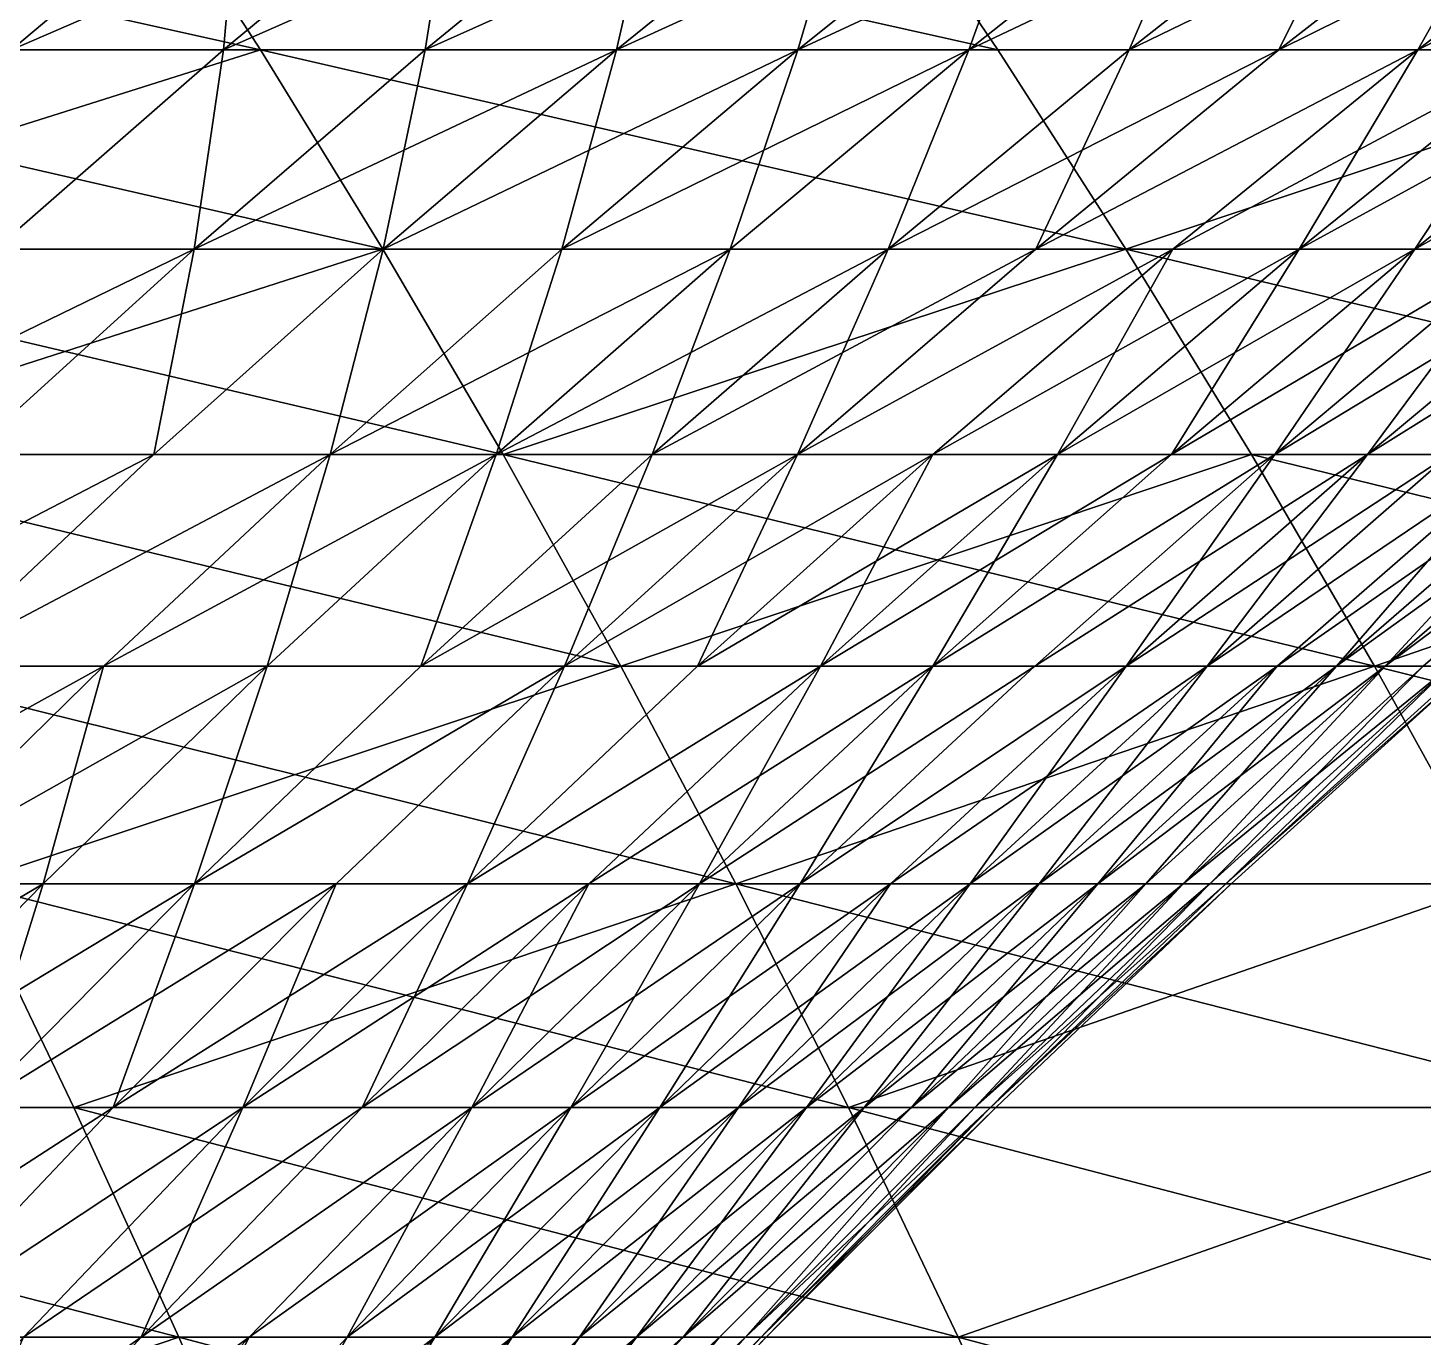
# Model space of a CAD drawing. Header units: millimetres. Extents: x -3250 to 6200, y -3250 to 3250.
# Drawn here: x 4781.9 to 4867.7, y 558.6 to 639.1 of the extents above; entities that cross this region are included whole.
import ezdxf

# ---------------------------------------------------------------- set-up
doc = ezdxf.new("R2010")
doc.units = ezdxf.units.MM
doc.header["$MEASUREMENT"] = 0
doc.layers.add('MESH_3D', color=2, linetype='CONTINUOUS')

msp = doc.modelspace()

# ---------------------------------------------------------------- linework, layer by layer
at = {"layer": 'MESH_3D'}
for points in [[(4742.985, 649.55, 960.639), (4788.549, 649.55, 984.72), (4796.224, 637.706, 970.626)], [(4742.985, 649.55, 960.639), (4796.224, 637.706, 970.626), (4750.307, 637.706, 946.358)], [(4796.224, 637.706, 25729.374), (4742.985, 649.55, 25739.361), (4750.307, 637.706, 25753.642)], [(4788.549, 649.55, 25715.28), (4742.985, 649.55, 25739.361), (4796.224, 637.706, 25729.374)], [(4780.935, 637.706, 2265.811), (4793.948, 637.706, 2290.433), (4808.229, 649.55, 2283.111)], [(4780.935, 637.706, 2265.811), (4808.229, 649.55, 2283.111), (4795.029, 649.55, 2258.136)], [(4781.211, 649.55, 2233.497), (4780.935, 637.706, 2265.811), (4795.029, 649.55, 2258.136)], [(4780.935, 637.706, 24434.189), (4781.211, 649.55, 24466.503), (4795.029, 649.55, 24441.864)], [(4793.948, 637.706, 24409.567), (4780.935, 637.706, 24434.189), (4795.029, 649.55, 24441.864)], [(4788.549, 649.55, 984.72), (4833.497, 649.55, 1009.93), (4841.522, 637.706, 996.031)], [(4788.549, 649.55, 984.72), (4841.522, 637.706, 996.031), (4796.224, 637.706, 970.626)], [(4841.522, 637.706, 25703.969), (4788.549, 649.55, 25715.28), (4796.224, 637.706, 25729.374)], [(4833.497, 649.55, 25690.07), (4788.549, 649.55, 25715.28), (4841.522, 637.706, 25703.969)], [(4793.948, 637.706, 2290.433), (4806.343, 637.706, 2315.371), (4820.802, 649.55, 2308.408)], [(4793.948, 637.706, 2290.433), (4820.802, 649.55, 2308.408), (4808.229, 649.55, 2283.111)], [(4793.948, 637.706, 24409.567), (4795.029, 649.55, 24441.864), (4808.229, 649.55, 24416.889)], [(4806.343, 637.706, 24384.629), (4793.948, 637.706, 24409.567), (4808.229, 649.55, 24416.889)], [(4806.343, 637.706, 2315.371), (4818.112, 637.706, 2340.61), (4820.802, 649.55, 2308.408)], [(4806.343, 637.706, 24384.629), (4808.229, 649.55, 24416.889), (4820.802, 649.55, 24391.592)], [(4832.741, 649.55, 24365.99), (4806.343, 637.706, 24384.629), (4820.802, 649.55, 24391.592)], [(4818.112, 637.706, 24359.39), (4806.343, 637.706, 24384.629), (4832.741, 649.55, 24365.99)], [(4818.112, 637.706, 2340.61), (4829.249, 637.706, 2366.135), (4832.741, 649.55, 2334.01)], [(4820.802, 649.55, 2308.408), (4818.112, 637.706, 2340.61), (4832.741, 649.55, 2334.01)], [(4844.037, 649.55, 24340.099), (4818.112, 637.706, 24359.39), (4832.741, 649.55, 24365.99)], [(4829.249, 637.706, 24333.865), (4818.112, 637.706, 24359.39), (4844.037, 649.55, 24340.099)], [(4829.249, 637.706, 2366.135), (4854.685, 649.55, 2386.067), (4844.037, 649.55, 2359.901)], [(4829.249, 637.706, 2366.135), (4839.745, 637.706, 2391.93), (4854.685, 649.55, 2386.067)], [(4832.741, 649.55, 2334.01), (4829.249, 637.706, 2366.135), (4844.037, 649.55, 2359.901)], [(4839.745, 637.706, 24308.07), (4829.249, 637.706, 24333.865), (4844.037, 649.55, 24340.099)], [(4833.497, 649.55, 1009.93), (4877.804, 649.55, 1036.252), (4886.172, 637.706, 1022.558)], [(4833.497, 649.55, 1009.93), (4886.172, 637.706, 1022.558), (4841.522, 637.706, 996.031)], [(4886.172, 637.706, 25677.442), (4833.497, 649.55, 25690.07), (4841.522, 637.706, 25703.969)], [(4877.804, 649.55, 25663.748), (4833.497, 649.55, 25690.07), (4886.172, 637.706, 25677.442)], [(4839.745, 637.706, 2391.93), (4864.676, 649.55, 2412.489), (4854.685, 649.55, 2386.067)], [(4839.745, 637.706, 2391.93), (4849.596, 637.706, 2417.978), (4864.676, 649.55, 2412.489)], [(4839.745, 637.706, 24308.07), (4844.037, 649.55, 24340.099), (4854.685, 649.55, 24313.933)], [(4849.596, 637.706, 24282.022), (4839.745, 637.706, 24308.07), (4854.685, 649.55, 24313.933)], [(4849.596, 637.706, 2417.978), (4874.006, 649.55, 2439.153), (4864.676, 649.55, 2412.489)], [(4849.596, 637.706, 2417.978), (4858.794, 637.706, 2444.264), (4874.006, 649.55, 2439.153)], [(4849.596, 637.706, 24282.022), (4854.685, 649.55, 24313.933), (4864.676, 649.55, 24287.511)], [(4858.794, 637.706, 24255.736), (4849.596, 637.706, 24282.022), (4864.676, 649.55, 24287.511)], [(4858.794, 637.706, 2444.264), (4867.333, 637.706, 2470.771), (4882.669, 649.55, 2466.041)], [(4858.794, 637.706, 2444.264), (4882.669, 649.55, 2466.041), (4874.006, 649.55, 2439.153)], [(4858.794, 637.706, 24255.736), (4864.676, 649.55, 24287.511), (4874.006, 649.55, 24260.847)], [(4867.333, 637.706, 24229.229), (4858.794, 637.706, 24255.736), (4874.006, 649.55, 24260.847)], [(4867.333, 637.706, 2470.771), (4875.209, 637.706, 2497.483), (4890.658, 649.55, 2493.136)], [(4867.333, 637.706, 2470.771), (4890.658, 649.55, 2493.136), (4882.669, 649.55, 2466.041)], [(4867.333, 637.706, 24229.229), (4874.006, 649.55, 24260.847), (4882.669, 649.55, 24233.959)], [(4875.209, 637.706, 24202.517), (4867.333, 637.706, 24229.229), (4882.669, 649.55, 24233.959)], [(4750.307, 637.706, 946.358), (4796.224, 637.706, 970.626), (4803.756, 625.465, 956.796)], [(4750.307, 637.706, 946.358), (4803.756, 625.465, 956.796), (4757.491, 625.465, 932.344)], [(4796.224, 637.706, 25729.374), (4750.307, 637.706, 25753.642), (4757.491, 625.465, 25767.656)], [(4796.224, 637.706, 25729.374), (4757.491, 625.465, 25767.656), (4803.756, 625.465, 25743.204)], [(4779.934, 625.465, 2297.617), (4792.154, 625.465, 2322.204), (4793.948, 637.706, 2290.433)], [(4780.935, 637.706, 2265.811), (4779.934, 625.465, 2297.617), (4793.948, 637.706, 2290.433)], [(4779.934, 625.465, 24402.383), (4780.935, 637.706, 24434.189), (4793.948, 637.706, 24409.567)], [(4792.154, 625.465, 24377.796), (4779.934, 625.465, 24402.383), (4793.948, 637.706, 24409.567)], [(4792.154, 625.465, 2322.204), (4818.112, 637.706, 2340.61), (4806.343, 637.706, 2315.371)], [(4792.154, 625.465, 2322.204), (4803.758, 625.465, 2347.087), (4818.112, 637.706, 2340.61)], [(4793.948, 637.706, 2290.433), (4792.154, 625.465, 2322.204), (4806.343, 637.706, 2315.371)], [(4792.154, 625.465, 24377.796), (4793.948, 637.706, 24409.567), (4806.343, 637.706, 24384.629)], [(4803.758, 625.465, 24352.913), (4792.154, 625.465, 24377.796), (4806.343, 637.706, 24384.629)], [(4796.224, 637.706, 970.626), (4849.396, 625.465, 982.393), (4803.756, 625.465, 956.796)], [(4796.224, 637.706, 970.626), (4841.522, 637.706, 996.031), (4849.396, 625.465, 982.393)], [(4849.396, 625.465, 25717.607), (4796.224, 637.706, 25729.374), (4803.756, 625.465, 25743.204)], [(4841.522, 637.706, 25703.969), (4796.224, 637.706, 25729.374), (4849.396, 625.465, 25717.607)], [(4803.758, 625.465, 2347.087), (4814.737, 625.465, 2372.252), (4829.249, 637.706, 2366.135)], [(4803.758, 625.465, 2347.087), (4829.249, 637.706, 2366.135), (4818.112, 637.706, 2340.61)], [(4803.758, 625.465, 24352.913), (4806.343, 637.706, 24384.629), (4818.112, 637.706, 24359.39)], [(4814.737, 625.465, 24327.748), (4803.758, 625.465, 24352.913), (4818.112, 637.706, 24359.39)], [(4814.737, 625.465, 2372.252), (4839.745, 637.706, 2391.93), (4829.249, 637.706, 2366.135)], [(4814.737, 625.465, 2372.252), (4825.086, 625.465, 2397.683), (4839.745, 637.706, 2391.93)], [(4814.737, 625.465, 24327.748), (4818.112, 637.706, 24359.39), (4829.249, 637.706, 24333.865)], [(4825.086, 625.465, 24302.317), (4814.737, 625.465, 24327.748), (4829.249, 637.706, 24333.865)], [(4825.086, 625.465, 2397.683), (4834.797, 625.465, 2423.365), (4839.745, 637.706, 2391.93)], [(4825.086, 625.465, 24302.317), (4829.249, 637.706, 24333.865), (4839.745, 637.706, 24308.07)], [(4834.797, 625.465, 24276.635), (4825.086, 625.465, 24302.317), (4839.745, 637.706, 24308.07)], [(4834.797, 625.465, 2423.365), (4858.794, 637.706, 2444.264), (4849.596, 637.706, 2417.978)], [(4834.797, 625.465, 2423.365), (4843.865, 625.465, 2449.28), (4858.794, 637.706, 2444.264)], [(4839.745, 637.706, 2391.93), (4834.797, 625.465, 2423.365), (4849.596, 637.706, 2417.978)], [(4834.797, 625.465, 24276.635), (4839.745, 637.706, 24308.07), (4849.596, 637.706, 24282.022)], [(4843.865, 625.465, 24250.72), (4834.797, 625.465, 24276.635), (4849.596, 637.706, 24282.022)], [(4841.522, 637.706, 996.031), (4886.172, 637.706, 1022.558), (4849.396, 625.465, 982.393)], [(4886.172, 637.706, 25677.442), (4841.522, 637.706, 25703.969), (4849.396, 625.465, 25717.607)], [(4843.865, 625.465, 2449.28), (4852.285, 625.465, 2475.413), (4867.333, 637.706, 2470.771)], [(4843.865, 625.465, 2449.28), (4867.333, 637.706, 2470.771), (4858.794, 637.706, 2444.264)], [(4843.865, 625.465, 24250.72), (4849.596, 637.706, 24282.022), (4858.794, 637.706, 24255.736)], [(4867.333, 637.706, 24229.229), (4843.865, 625.465, 24250.72), (4858.794, 637.706, 24255.736)], [(4852.285, 625.465, 24224.587), (4843.865, 625.465, 24250.72), (4867.333, 637.706, 24229.229)], [(4849.396, 625.465, 982.393), (4886.172, 637.706, 1022.558), (4894.384, 625.465, 1009.12)], [(4886.172, 637.706, 25677.442), (4849.396, 625.465, 25717.607), (4894.384, 625.465, 25690.88)], [(4852.285, 625.465, 2475.413), (4875.209, 637.706, 2497.483), (4867.333, 637.706, 2470.771)], [(4852.285, 625.465, 2475.413), (4860.05, 625.465, 2501.748), (4875.209, 637.706, 2497.483)], [(4860.05, 625.465, 24198.252), (4852.285, 625.465, 24224.587), (4867.333, 637.706, 24229.229)], [(4860.05, 625.465, 2501.748), (4882.417, 637.706, 2524.383), (4875.209, 637.706, 2497.483)], [(4860.05, 625.465, 2501.748), (4867.156, 625.465, 2528.269), (4882.417, 637.706, 2524.383)], [(4860.05, 625.465, 24198.252), (4867.333, 637.706, 24229.229), (4875.209, 637.706, 24202.517)], [(4867.156, 625.465, 24171.731), (4860.05, 625.465, 24198.252), (4875.209, 637.706, 24202.517)], [(4867.156, 625.465, 2528.269), (4873.599, 625.465, 2554.958), (4888.952, 637.706, 2551.454)], [(4867.156, 625.465, 2528.269), (4888.952, 637.706, 2551.454), (4882.417, 637.706, 2524.383)], [(4867.156, 625.465, 24171.731), (4875.209, 637.706, 24202.517), (4882.417, 637.706, 24175.617)], [(4873.599, 625.465, 24145.042), (4867.156, 625.465, 24171.731), (4882.417, 637.706, 24175.617)], [(4757.491, 625.465, 932.344), (4803.756, 625.465, 956.796), (4811.139, 612.836, 943.238)], [(4757.491, 625.465, 932.344), (4811.139, 612.836, 943.238), (4764.534, 612.836, 918.606)], [(4803.756, 625.465, 25743.204), (4757.491, 625.465, 25767.656), (4764.534, 612.836, 25781.394)], [(4803.756, 625.465, 25743.204), (4764.534, 612.836, 25781.394), (4811.139, 612.836, 25756.762)], [(4766.196, 612.836, 2304.66), (4778.245, 612.836, 2328.902), (4792.154, 625.465, 2322.204)], [(4766.196, 612.836, 2304.66), (4792.154, 625.465, 2322.204), (4779.934, 625.465, 2297.617)], [(4778.245, 612.836, 2328.902), (4789.686, 612.836, 2353.437), (4792.154, 625.465, 2322.204)], [(4778.245, 612.836, 24371.098), (4779.934, 625.465, 24402.383), (4792.154, 625.465, 24377.796)], [(4789.686, 612.836, 24346.563), (4778.245, 612.836, 24371.098), (4792.154, 625.465, 24377.796)], [(4789.686, 612.836, 2353.437), (4800.511, 612.836, 2378.249), (4803.758, 625.465, 2347.087)], [(4792.154, 625.465, 2322.204), (4789.686, 612.836, 2353.437), (4803.758, 625.465, 2347.087)], [(4789.686, 612.836, 24346.563), (4792.154, 625.465, 24377.796), (4803.758, 625.465, 24352.913)], [(4800.511, 612.836, 24321.751), (4789.686, 612.836, 24346.563), (4803.758, 625.465, 24352.913)], [(4800.511, 612.836, 2378.249), (4810.715, 612.836, 2403.324), (4825.086, 625.465, 2397.683)], [(4800.511, 612.836, 2378.249), (4825.086, 625.465, 2397.683), (4814.737, 625.465, 2372.252)], [(4803.758, 625.465, 2347.087), (4800.511, 612.836, 2378.249), (4814.737, 625.465, 2372.252)], [(4800.511, 612.836, 24321.751), (4803.758, 625.465, 24352.913), (4814.737, 625.465, 24327.748)], [(4810.715, 612.836, 24296.676), (4800.511, 612.836, 24321.751), (4814.737, 625.465, 24327.748)], [(4803.756, 625.465, 956.796), (4849.396, 625.465, 982.393), (4811.139, 612.836, 943.238)], [(4849.396, 625.465, 25717.607), (4803.756, 625.465, 25743.204), (4811.139, 612.836, 25756.762)], [(4810.715, 612.836, 2403.324), (4834.797, 625.465, 2423.365), (4825.086, 625.465, 2397.683)], [(4810.715, 612.836, 2403.324), (4820.29, 612.836, 2428.645), (4834.797, 625.465, 2423.365)], [(4810.715, 612.836, 24296.676), (4814.737, 625.465, 24327.748), (4825.086, 625.465, 24302.317)], [(4820.29, 612.836, 24271.355), (4810.715, 612.836, 24296.676), (4825.086, 625.465, 24302.317)], [(4811.139, 612.836, 943.238), (4849.396, 625.465, 982.393), (4857.115, 612.836, 969.023)], [(4849.396, 625.465, 25717.607), (4811.139, 612.836, 25756.762), (4857.115, 612.836, 25730.977)], [(4820.29, 612.836, 2428.645), (4829.231, 612.836, 2454.197), (4843.865, 625.465, 2449.28)], [(4820.29, 612.836, 2428.645), (4843.865, 625.465, 2449.28), (4834.797, 625.465, 2423.365)], [(4820.29, 612.836, 24271.355), (4825.086, 625.465, 24302.317), (4834.797, 625.465, 24276.635)], [(4829.231, 612.836, 24245.803), (4820.29, 612.836, 24271.355), (4834.797, 625.465, 24276.635)], [(4829.231, 612.836, 2454.197), (4837.532, 612.836, 2479.964), (4852.285, 625.465, 2475.413)], [(4829.231, 612.836, 2454.197), (4852.285, 625.465, 2475.413), (4843.865, 625.465, 2449.28)], [(4829.231, 612.836, 24245.803), (4834.797, 625.465, 24276.635), (4843.865, 625.465, 24250.72)], [(4852.285, 625.465, 24224.587), (4829.231, 612.836, 24245.803), (4843.865, 625.465, 24250.72)], [(4837.532, 612.836, 24220.036), (4829.231, 612.836, 24245.803), (4852.285, 625.465, 24224.587)], [(4837.532, 612.836, 2479.964), (4845.188, 612.836, 2505.93), (4860.05, 625.465, 2501.748)], [(4837.532, 612.836, 2479.964), (4860.05, 625.465, 2501.748), (4852.285, 625.465, 2475.413)], [(4845.188, 612.836, 24194.07), (4837.532, 612.836, 24220.036), (4852.285, 625.465, 24224.587)], [(4845.188, 612.836, 2505.93), (4852.195, 612.836, 2532.078), (4867.156, 625.465, 2528.269)], [(4845.188, 612.836, 2505.93), (4867.156, 625.465, 2528.269), (4860.05, 625.465, 2501.748)], [(4845.188, 612.836, 24194.07), (4852.285, 625.465, 24224.587), (4860.05, 625.465, 24198.252)], [(4852.195, 612.836, 24167.922), (4845.188, 612.836, 24194.07), (4860.05, 625.465, 24198.252)], [(4849.396, 625.465, 982.393), (4894.384, 625.465, 1009.12), (4902.434, 612.836, 995.947)], [(4849.396, 625.465, 982.393), (4902.434, 612.836, 995.947), (4857.115, 612.836, 969.023)], [(4902.434, 612.836, 25704.053), (4849.396, 625.465, 25717.607), (4857.115, 612.836, 25730.977)], [(4894.384, 625.465, 25690.88), (4849.396, 625.465, 25717.607), (4902.434, 612.836, 25704.053)], [(4852.195, 612.836, 2532.078), (4873.599, 625.465, 2554.958), (4867.156, 625.465, 2528.269)], [(4852.195, 612.836, 2532.078), (4858.547, 612.836, 2558.393), (4873.599, 625.465, 2554.958)], [(4852.195, 612.836, 24167.922), (4860.05, 625.465, 24198.252), (4867.156, 625.465, 24171.731)], [(4858.547, 612.836, 24141.607), (4852.195, 612.836, 24167.922), (4867.156, 625.465, 24171.731)], [(4858.547, 612.836, 2558.393), (4879.374, 625.465, 2581.8), (4873.599, 625.465, 2554.958)], [(4858.547, 612.836, 2558.393), (4864.242, 612.836, 2584.859), (4879.374, 625.465, 2581.8)], [(4858.547, 612.836, 24141.607), (4867.156, 625.465, 24171.731), (4873.599, 625.465, 24145.042)], [(4864.242, 612.836, 24115.141), (4858.547, 612.836, 24141.607), (4873.599, 625.465, 24145.042)], [(4864.242, 612.836, 2584.859), (4869.275, 612.836, 2611.458), (4884.478, 625.465, 2608.777)], [(4864.242, 612.836, 2584.859), (4884.478, 625.465, 2608.777), (4879.374, 625.465, 2581.8)], [(4864.242, 612.836, 24115.141), (4873.599, 625.465, 24145.042), (4879.374, 625.465, 24118.2)], [(4869.275, 612.836, 24088.542), (4864.242, 612.836, 24115.141), (4879.374, 625.465, 24118.2)], [(4764.534, 612.836, 918.606), (4818.369, 599.825, 929.96), (4771.432, 599.825, 905.153)], [(4764.534, 612.836, 918.606), (4811.139, 612.836, 943.238), (4818.369, 599.825, 929.96)], [(4818.369, 599.825, 25770.04), (4764.534, 612.836, 25781.394), (4771.432, 599.825, 25794.847)], [(4811.139, 612.836, 25756.762), (4764.534, 612.836, 25781.394), (4818.369, 599.825, 25770.04)], [(4764.624, 599.825, 2335.462), (4789.686, 612.836, 2353.437), (4778.245, 612.836, 2328.902)], [(4764.624, 599.825, 2335.462), (4775.905, 599.825, 2359.655), (4789.686, 612.836, 2353.437)], [(4775.905, 599.825, 2359.655), (4786.58, 599.825, 2384.122), (4800.511, 612.836, 2378.249)], [(4775.905, 599.825, 2359.655), (4800.511, 612.836, 2378.249), (4789.686, 612.836, 2353.437)], [(4775.905, 599.825, 24340.345), (4778.245, 612.836, 24371.098), (4789.686, 612.836, 24346.563)], [(4800.511, 612.836, 24321.751), (4775.905, 599.825, 24340.345), (4789.686, 612.836, 24346.563)], [(4786.58, 599.825, 24315.878), (4775.905, 599.825, 24340.345), (4800.511, 612.836, 24321.751)], [(4786.58, 599.825, 2384.122), (4796.641, 599.825, 2408.847), (4810.715, 612.836, 2403.324)], [(4786.58, 599.825, 2384.122), (4810.715, 612.836, 2403.324), (4800.511, 612.836, 2378.249)], [(4796.641, 599.825, 24291.153), (4786.58, 599.825, 24315.878), (4800.511, 612.836, 24321.751)], [(4796.641, 599.825, 2408.847), (4806.083, 599.825, 2433.816), (4810.715, 612.836, 2403.324)], [(4796.641, 599.825, 24291.153), (4800.511, 612.836, 24321.751), (4810.715, 612.836, 24296.676)], [(4806.083, 599.825, 24266.184), (4796.641, 599.825, 24291.153), (4810.715, 612.836, 24296.676)], [(4806.083, 599.825, 2433.816), (4814.9, 599.825, 2459.012), (4820.29, 612.836, 2428.645)], [(4810.715, 612.836, 2403.324), (4806.083, 599.825, 2433.816), (4820.29, 612.836, 2428.645)], [(4806.083, 599.825, 24266.184), (4810.715, 612.836, 24296.676), (4820.29, 612.836, 24271.355)], [(4829.231, 612.836, 24245.803), (4806.083, 599.825, 24266.184), (4820.29, 612.836, 24271.355)], [(4814.9, 599.825, 24240.988), (4806.083, 599.825, 24266.184), (4829.231, 612.836, 24245.803)], [(4811.139, 612.836, 943.238), (4864.674, 599.825, 955.93), (4818.369, 599.825, 929.96)], [(4811.139, 612.836, 943.238), (4857.115, 612.836, 969.023), (4864.674, 599.825, 955.93)], [(4857.115, 612.836, 25730.977), (4811.139, 612.836, 25756.762), (4818.369, 599.825, 25770.04)], [(4814.9, 599.825, 2459.012), (4837.532, 612.836, 2479.964), (4829.231, 612.836, 2454.197)], [(4814.9, 599.825, 2459.012), (4823.085, 599.825, 2484.42), (4837.532, 612.836, 2479.964)], [(4820.29, 612.836, 2428.645), (4814.9, 599.825, 2459.012), (4829.231, 612.836, 2454.197)], [(4823.085, 599.825, 24215.58), (4814.9, 599.825, 24240.988), (4829.231, 612.836, 24245.803)], [(4857.115, 612.836, 25730.977), (4818.369, 599.825, 25770.04), (4864.674, 599.825, 25744.07)], [(4823.085, 599.825, 2484.42), (4830.635, 599.825, 2510.024), (4845.188, 612.836, 2505.93)], [(4823.085, 599.825, 2484.42), (4845.188, 612.836, 2505.93), (4837.532, 612.836, 2479.964)], [(4823.085, 599.825, 24215.58), (4829.231, 612.836, 24245.803), (4837.532, 612.836, 24220.036)], [(4830.635, 599.825, 24189.976), (4823.085, 599.825, 24215.58), (4837.532, 612.836, 24220.036)], [(4830.635, 599.825, 2510.024), (4837.544, 599.825, 2535.809), (4845.188, 612.836, 2505.93)], [(4830.635, 599.825, 24189.976), (4837.532, 612.836, 24220.036), (4845.188, 612.836, 24194.07)], [(4852.195, 612.836, 24167.922), (4830.635, 599.825, 24189.976), (4845.188, 612.836, 24194.07)], [(4837.544, 599.825, 24164.191), (4830.635, 599.825, 24189.976), (4852.195, 612.836, 24167.922)], [(4837.544, 599.825, 2535.809), (4858.547, 612.836, 2558.393), (4852.195, 612.836, 2532.078)], [(4837.544, 599.825, 2535.809), (4843.808, 599.825, 2561.758), (4858.547, 612.836, 2558.393)], [(4845.188, 612.836, 2505.93), (4837.544, 599.825, 2535.809), (4852.195, 612.836, 2532.078)], [(4858.547, 612.836, 24141.607), (4837.544, 599.825, 24164.191), (4852.195, 612.836, 24167.922)], [(4843.808, 599.825, 24138.242), (4837.544, 599.825, 24164.191), (4858.547, 612.836, 24141.607)], [(4843.808, 599.825, 2561.758), (4849.423, 599.825, 2587.855), (4864.242, 612.836, 2584.859)], [(4843.808, 599.825, 2561.758), (4864.242, 612.836, 2584.859), (4858.547, 612.836, 2558.393)], [(4849.423, 599.825, 24112.145), (4843.808, 599.825, 24138.242), (4858.547, 612.836, 24141.607)], [(4849.423, 599.825, 2587.855), (4869.275, 612.836, 2611.458), (4864.242, 612.836, 2584.859)], [(4849.423, 599.825, 2587.855), (4854.386, 599.825, 2614.083), (4869.275, 612.836, 2611.458)], [(4849.423, 599.825, 24112.145), (4858.547, 612.836, 24141.607), (4864.242, 612.836, 24115.141)], [(4854.386, 599.825, 24085.917), (4849.423, 599.825, 24112.145), (4864.242, 612.836, 24115.141)], [(4854.386, 599.825, 2614.083), (4873.643, 612.836, 2638.174), (4869.275, 612.836, 2611.458)], [(4854.386, 599.825, 2614.083), (4858.693, 599.825, 2640.428), (4873.643, 612.836, 2638.174)], [(4854.386, 599.825, 24085.917), (4864.242, 612.836, 24115.141), (4869.275, 612.836, 24088.542)], [(4873.643, 612.836, 24061.826), (4854.386, 599.825, 24085.917), (4869.275, 612.836, 24088.542)], [(4858.693, 599.825, 24059.572), (4854.386, 599.825, 24085.917), (4873.643, 612.836, 24061.826)], [(4857.115, 612.836, 969.023), (4902.434, 612.836, 995.947), (4864.674, 599.825, 955.93)], [(4910.317, 599.825, 25716.954), (4857.115, 612.836, 25730.977), (4864.674, 599.825, 25744.07)], [(4902.434, 612.836, 25704.053), (4857.115, 612.836, 25730.977), (4910.317, 599.825, 25716.954)], [(4858.693, 599.825, 2640.428), (4862.342, 599.825, 2666.871), (4877.343, 612.836, 2664.991)], [(4858.693, 599.825, 2640.428), (4877.343, 612.836, 2664.991), (4873.643, 612.836, 2638.174)], [(4862.342, 599.825, 24033.129), (4858.693, 599.825, 24059.572), (4873.643, 612.836, 24061.826)], [(4862.342, 599.825, 2666.871), (4880.374, 612.836, 2691.892), (4877.343, 612.836, 2664.991)], [(4862.342, 599.825, 2666.871), (4865.331, 599.825, 2693.398), (4880.374, 612.836, 2691.892)], [(4862.342, 599.825, 24033.129), (4873.643, 612.836, 24061.826), (4877.343, 612.836, 24035.009)], [(4865.331, 599.825, 24006.602), (4862.342, 599.825, 24033.129), (4877.343, 612.836, 24035.009)], [(4864.674, 599.825, 955.93), (4902.434, 612.836, 995.947), (4910.317, 599.825, 983.046)], [(4865.331, 599.825, 2693.398), (4867.658, 599.825, 2719.99), (4882.734, 612.836, 2718.86)], [(4865.331, 599.825, 2693.398), (4882.734, 612.836, 2718.86), (4880.374, 612.836, 2691.892)], [(4865.331, 599.825, 24006.602), (4877.343, 612.836, 24035.009), (4880.374, 612.836, 24008.108)], [(4882.734, 612.836, 23981.14), (4865.331, 599.825, 24006.602), (4880.374, 612.836, 24008.108)], [(4867.658, 599.825, 23980.01), (4865.331, 599.825, 24006.602), (4882.734, 612.836, 23981.14)], [(4867.658, 599.825, 2719.99), (4869.32, 599.825, 2746.632), (4882.734, 612.836, 2718.86)], [(4762.424, 586.441, 2365.738), (4772.952, 586.441, 2389.867), (4786.58, 599.825, 2384.122)], [(4762.424, 586.441, 2365.738), (4786.58, 599.825, 2384.122), (4775.905, 599.825, 2359.655)], [(4771.432, 599.825, 905.153), (4818.369, 599.825, 929.96), (4825.443, 586.441, 916.972)], [(4771.432, 599.825, 905.153), (4825.443, 586.441, 916.972), (4778.179, 586.441, 891.992)], [(4818.369, 599.825, 25770.04), (4771.432, 599.825, 25794.847), (4778.179, 586.441, 25808.008)], [(4772.952, 586.441, 2389.867), (4782.874, 586.441, 2414.25), (4786.58, 599.825, 2384.122)], [(4772.952, 586.441, 24310.133), (4775.905, 599.825, 24340.345), (4786.58, 599.825, 24315.878)], [(4796.641, 599.825, 24291.153), (4772.952, 586.441, 24310.133), (4786.58, 599.825, 24315.878)], [(4782.874, 586.441, 24285.75), (4772.952, 586.441, 24310.133), (4796.641, 599.825, 24291.153)], [(4818.369, 599.825, 25770.04), (4778.179, 586.441, 25808.008), (4825.443, 586.441, 25783.028)], [(4782.874, 586.441, 2414.25), (4792.186, 586.441, 2438.874), (4796.641, 599.825, 2408.847)], [(4786.58, 599.825, 2384.122), (4782.874, 586.441, 2414.25), (4796.641, 599.825, 2408.847)], [(4792.186, 586.441, 24261.126), (4782.874, 586.441, 24285.75), (4796.641, 599.825, 24291.153)], [(4792.186, 586.441, 2438.874), (4814.9, 599.825, 2459.012), (4806.083, 599.825, 2433.816)], [(4792.186, 586.441, 2438.874), (4800.88, 586.441, 2463.722), (4814.9, 599.825, 2459.012)], [(4796.641, 599.825, 2408.847), (4792.186, 586.441, 2438.874), (4806.083, 599.825, 2433.816)], [(4792.186, 586.441, 24261.126), (4796.641, 599.825, 24291.153), (4806.083, 599.825, 24266.184)], [(4814.9, 599.825, 24240.988), (4792.186, 586.441, 24261.126), (4806.083, 599.825, 24266.184)], [(4800.88, 586.441, 24236.278), (4792.186, 586.441, 24261.126), (4814.9, 599.825, 24240.988)], [(4800.88, 586.441, 2463.722), (4808.953, 586.441, 2488.779), (4814.9, 599.825, 2459.012)], [(4808.953, 586.441, 24211.221), (4800.88, 586.441, 24236.278), (4814.9, 599.825, 24240.988)], [(4808.953, 586.441, 2488.779), (4816.398, 586.441, 2514.03), (4830.635, 599.825, 2510.024)], [(4808.953, 586.441, 2488.779), (4830.635, 599.825, 2510.024), (4823.085, 599.825, 2484.42)], [(4814.9, 599.825, 2459.012), (4808.953, 586.441, 2488.779), (4823.085, 599.825, 2484.42)], [(4808.953, 586.441, 24211.221), (4814.9, 599.825, 24240.988), (4823.085, 599.825, 24215.58)], [(4830.635, 599.825, 24189.976), (4808.953, 586.441, 24211.221), (4823.085, 599.825, 24215.58)], [(4816.398, 586.441, 24185.97), (4808.953, 586.441, 24211.221), (4830.635, 599.825, 24189.976)], [(4816.398, 586.441, 2514.03), (4823.212, 586.441, 2539.458), (4837.544, 599.825, 2535.809)], [(4816.398, 586.441, 2514.03), (4837.544, 599.825, 2535.809), (4830.635, 599.825, 2510.024)], [(4823.212, 586.441, 24160.542), (4816.398, 586.441, 24185.97), (4830.635, 599.825, 24189.976)], [(4818.369, 599.825, 929.96), (4864.674, 599.825, 955.93), (4825.443, 586.441, 916.972)], [(4864.674, 599.825, 25744.07), (4818.369, 599.825, 25770.04), (4825.443, 586.441, 25783.028)], [(4823.212, 586.441, 2539.458), (4829.389, 586.441, 2565.049), (4837.544, 599.825, 2535.809)], [(4823.212, 586.441, 24160.542), (4830.635, 599.825, 24189.976), (4837.544, 599.825, 24164.191)], [(4843.808, 599.825, 24138.242), (4823.212, 586.441, 24160.542), (4837.544, 599.825, 24164.191)], [(4829.389, 586.441, 24134.951), (4823.212, 586.441, 24160.542), (4843.808, 599.825, 24138.242)], [(4825.443, 586.441, 916.972), (4864.674, 599.825, 955.93), (4872.069, 586.441, 943.122)], [(4864.674, 599.825, 25744.07), (4825.443, 586.441, 25783.028), (4872.069, 586.441, 25756.878)], [(4829.389, 586.441, 2565.049), (4849.423, 599.825, 2587.855), (4843.808, 599.825, 2561.758)], [(4829.389, 586.441, 2565.049), (4834.927, 586.441, 2590.785), (4849.423, 599.825, 2587.855)], [(4837.544, 599.825, 2535.809), (4829.389, 586.441, 2565.049), (4843.808, 599.825, 2561.758)], [(4849.423, 599.825, 24112.145), (4829.389, 586.441, 24134.951), (4843.808, 599.825, 24138.242)], [(4834.927, 586.441, 24109.215), (4829.389, 586.441, 24134.951), (4849.423, 599.825, 24112.145)], [(4834.927, 586.441, 2590.785), (4839.821, 586.441, 2616.652), (4854.386, 599.825, 2614.083)], [(4834.927, 586.441, 2590.785), (4854.386, 599.825, 2614.083), (4849.423, 599.825, 2587.855)], [(4839.821, 586.441, 24083.348), (4834.927, 586.441, 24109.215), (4849.423, 599.825, 24112.145)], [(4839.821, 586.441, 2616.652), (4844.069, 586.441, 2642.632), (4854.386, 599.825, 2614.083)], [(4839.821, 586.441, 24083.348), (4849.423, 599.825, 24112.145), (4854.386, 599.825, 24085.917)], [(4858.693, 599.825, 24059.572), (4839.821, 586.441, 24083.348), (4854.386, 599.825, 24085.917)], [(4844.069, 586.441, 24057.368), (4839.821, 586.441, 24083.348), (4858.693, 599.825, 24059.572)], [(4844.069, 586.441, 2642.632), (4847.667, 586.441, 2668.71), (4858.693, 599.825, 2640.428)], [(4854.386, 599.825, 2614.083), (4844.069, 586.441, 2642.632), (4858.693, 599.825, 2640.428)], [(4862.342, 599.825, 24033.129), (4844.069, 586.441, 24057.368), (4858.693, 599.825, 24059.572)], [(4847.667, 586.441, 24031.29), (4844.069, 586.441, 24057.368), (4862.342, 599.825, 24033.129)], [(4847.667, 586.441, 2668.71), (4865.331, 599.825, 2693.398), (4862.342, 599.825, 2666.871)], [(4847.667, 586.441, 2668.71), (4850.615, 586.441, 2694.87), (4865.331, 599.825, 2693.398)], [(4858.693, 599.825, 2640.428), (4847.667, 586.441, 2668.71), (4862.342, 599.825, 2666.871)], [(4850.615, 586.441, 24005.13), (4847.667, 586.441, 24031.29), (4862.342, 599.825, 24033.129)], [(4850.615, 586.441, 2694.87), (4852.909, 586.441, 2721.095), (4865.331, 599.825, 2693.398)], [(4850.615, 586.441, 24005.13), (4862.342, 599.825, 24033.129), (4865.331, 599.825, 24006.602)], [(4852.909, 586.441, 23978.905), (4850.615, 586.441, 24005.13), (4865.331, 599.825, 24006.602)], [(4852.909, 586.441, 2721.095), (4854.549, 586.441, 2747.37), (4867.658, 599.825, 2719.99)], [(4865.331, 599.825, 2693.398), (4852.909, 586.441, 2721.095), (4867.658, 599.825, 2719.99)], [(4852.909, 586.441, 23978.905), (4865.331, 599.825, 24006.602), (4867.658, 599.825, 23980.01)], [(4869.32, 599.825, 23953.368), (4852.909, 586.441, 23978.905), (4867.658, 599.825, 23980.01)], [(4854.549, 586.441, 23952.63), (4852.909, 586.441, 23978.905), (4869.32, 599.825, 23953.368)], [(4854.549, 586.441, 2747.37), (4855.534, 586.441, 2773.677), (4869.32, 599.825, 2746.632)], [(4867.658, 599.825, 2719.99), (4854.549, 586.441, 2747.37), (4869.32, 599.825, 2746.632)], [(4855.534, 586.441, 23926.323), (4854.549, 586.441, 23952.63), (4869.32, 599.825, 23953.368)], [(4855.534, 586.441, 2773.677), (4855.862, 586.441, 2800), (4870.651, 599.825, 2800)], [(4855.534, 586.441, 2773.677), (4870.651, 599.825, 2800), (4870.319, 599.825, 2773.308)], [(4869.32, 599.825, 2746.632), (4855.534, 586.441, 2773.677), (4870.319, 599.825, 2773.308)], [(4855.534, 586.441, 23926.323), (4870.319, 599.825, 23926.692), (4870.651, 599.825, 23900)], [(4855.534, 586.441, 23926.323), (4870.651, 599.825, 23900), (4855.862, 586.441, 23900)], [(4855.534, 586.441, 23926.323), (4869.32, 599.825, 23953.368), (4870.319, 599.825, 23926.692)], [(4855.862, 586.441, 23900), (4870.651, 599.825, 23900), (4870.651, 599.825, 2800)], [(4855.862, 586.441, 23900), (4870.651, 599.825, 2800), (4855.862, 586.441, 2800)], [(4864.674, 599.825, 955.93), (4910.317, 599.825, 983.046), (4918.029, 586.441, 970.426)], [(4864.674, 599.825, 955.93), (4918.029, 586.441, 970.426), (4872.069, 586.441, 943.122)], [(4918.029, 586.441, 25729.574), (4864.674, 599.825, 25744.07), (4872.069, 586.441, 25756.878)], [(4910.317, 599.825, 25716.954), (4864.674, 599.825, 25744.07), (4918.029, 586.441, 25729.574)], [(4736.577, 572.693, 855.178), (4778.179, 586.441, 891.992), (4784.772, 572.693, 879.132)], [(4778.179, 586.441, 25808.008), (4736.577, 572.693, 25844.822), (4784.772, 572.693, 25820.868)], [(4759.635, 572.693, 2395.48), (4769.422, 572.693, 2419.53), (4782.874, 586.441, 2414.25)], [(4759.635, 572.693, 2395.48), (4782.874, 586.441, 2414.25), (4772.952, 586.441, 2389.867)], [(4769.422, 572.693, 2419.53), (4792.186, 586.441, 2438.874), (4782.874, 586.441, 2414.25)], [(4769.422, 572.693, 2419.53), (4778.606, 572.693, 2443.817), (4792.186, 586.441, 2438.874)], [(4769.422, 572.693, 24280.47), (4772.952, 586.441, 24310.133), (4782.874, 586.441, 24285.75)], [(4778.606, 572.693, 24256.183), (4769.422, 572.693, 24280.47), (4782.874, 586.441, 24285.75)], [(4778.179, 586.441, 891.992), (4832.354, 572.693, 904.28), (4784.772, 572.693, 879.132)], [(4778.179, 586.441, 891.992), (4825.443, 586.441, 916.972), (4832.354, 572.693, 904.28)], [(4825.443, 586.441, 25783.028), (4778.179, 586.441, 25808.008), (4784.772, 572.693, 25820.868)], [(4778.606, 572.693, 2443.817), (4787.182, 572.693, 2468.325), (4800.88, 586.441, 2463.722)], [(4778.606, 572.693, 2443.817), (4800.88, 586.441, 2463.722), (4792.186, 586.441, 2438.874)], [(4778.606, 572.693, 24256.183), (4782.874, 586.441, 24285.75), (4792.186, 586.441, 24261.126)], [(4787.182, 572.693, 24231.675), (4778.606, 572.693, 24256.183), (4792.186, 586.441, 24261.126)], [(4825.443, 586.441, 25783.028), (4784.772, 572.693, 25820.868), (4832.354, 572.693, 25795.72)], [(4787.182, 572.693, 2468.325), (4795.144, 572.693, 2493.039), (4808.953, 586.441, 2488.779)], [(4787.182, 572.693, 2468.325), (4808.953, 586.441, 2488.779), (4800.88, 586.441, 2463.722)], [(4787.182, 572.693, 24231.675), (4792.186, 586.441, 24261.126), (4800.88, 586.441, 24236.278)], [(4795.144, 572.693, 24206.961), (4787.182, 572.693, 24231.675), (4800.88, 586.441, 24236.278)], [(4795.144, 572.693, 2493.039), (4802.487, 572.693, 2517.944), (4816.398, 586.441, 2514.03)], [(4795.144, 572.693, 2493.039), (4816.398, 586.441, 2514.03), (4808.953, 586.441, 2488.779)], [(4795.144, 572.693, 24206.961), (4800.88, 586.441, 24236.278), (4808.953, 586.441, 24211.221)], [(4802.487, 572.693, 24182.056), (4795.144, 572.693, 24206.961), (4808.953, 586.441, 24211.221)], [(4802.487, 572.693, 2517.944), (4823.212, 586.441, 2539.458), (4816.398, 586.441, 2514.03)], [(4802.487, 572.693, 2517.944), (4809.207, 572.693, 2543.024), (4823.212, 586.441, 2539.458)], [(4802.487, 572.693, 24182.056), (4808.953, 586.441, 24211.221), (4816.398, 586.441, 24185.97)], [(4809.207, 572.693, 24156.976), (4802.487, 572.693, 24182.056), (4816.398, 586.441, 24185.97)], [(4809.207, 572.693, 2543.024), (4815.3, 572.693, 2568.264), (4829.389, 586.441, 2565.049)], [(4809.207, 572.693, 2543.024), (4829.389, 586.441, 2565.049), (4823.212, 586.441, 2539.458)], [(4809.207, 572.693, 24156.976), (4816.398, 586.441, 24185.97), (4823.212, 586.441, 24160.542)], [(4815.3, 572.693, 24131.736), (4809.207, 572.693, 24156.976), (4823.212, 586.441, 24160.542)], [(4815.3, 572.693, 2568.264), (4834.927, 586.441, 2590.785), (4829.389, 586.441, 2565.049)], [(4815.3, 572.693, 2568.264), (4820.762, 572.693, 2593.649), (4834.927, 586.441, 2590.785)], [(4815.3, 572.693, 24131.736), (4823.212, 586.441, 24160.542), (4829.389, 586.441, 24134.951)], [(4820.762, 572.693, 24106.351), (4815.3, 572.693, 24131.736), (4829.389, 586.441, 24134.951)], [(4820.762, 572.693, 2593.649), (4825.589, 572.693, 2619.161), (4839.821, 586.441, 2616.652)], [(4820.762, 572.693, 2593.649), (4839.821, 586.441, 2616.652), (4834.927, 586.441, 2590.785)], [(4820.762, 572.693, 24106.351), (4829.389, 586.441, 24134.951), (4834.927, 586.441, 24109.215)], [(4825.589, 572.693, 24080.839), (4820.762, 572.693, 24106.351), (4834.927, 586.441, 24109.215)], [(4825.443, 586.441, 916.972), (4879.295, 572.693, 930.607), (4832.354, 572.693, 904.28)], [(4825.443, 586.441, 916.972), (4872.069, 586.441, 943.122), (4879.295, 572.693, 930.607)], [(4872.069, 586.441, 25756.878), (4825.443, 586.441, 25783.028), (4832.354, 572.693, 25795.72)], [(4825.589, 572.693, 2619.161), (4829.779, 572.693, 2644.786), (4844.069, 586.441, 2642.632)], [(4825.589, 572.693, 2619.161), (4844.069, 586.441, 2642.632), (4839.821, 586.441, 2616.652)], [(4825.589, 572.693, 24080.839), (4834.927, 586.441, 24109.215), (4839.821, 586.441, 24083.348)], [(4829.779, 572.693, 24055.214), (4825.589, 572.693, 24080.839), (4839.821, 586.441, 24083.348)], [(4829.779, 572.693, 2644.786), (4833.328, 572.693, 2670.507), (4847.667, 586.441, 2668.71)], [(4829.779, 572.693, 2644.786), (4847.667, 586.441, 2668.71), (4844.069, 586.441, 2642.632)], [(4829.779, 572.693, 24055.214), (4839.821, 586.441, 24083.348), (4844.069, 586.441, 24057.368)], [(4833.328, 572.693, 24029.493), (4829.779, 572.693, 24055.214), (4844.069, 586.441, 24057.368)], [(4872.069, 586.441, 25756.878), (4832.354, 572.693, 25795.72), (4879.295, 572.693, 25769.393)], [(4833.328, 572.693, 2670.507), (4850.615, 586.441, 2694.87), (4847.667, 586.441, 2668.71)], [(4833.328, 572.693, 2670.507), (4836.236, 572.693, 2696.309), (4850.615, 586.441, 2694.87)], [(4833.328, 572.693, 24029.493), (4844.069, 586.441, 24057.368), (4847.667, 586.441, 24031.29)], [(4836.236, 572.693, 24003.691), (4833.328, 572.693, 24029.493), (4847.667, 586.441, 24031.29)], [(4836.236, 572.693, 2696.309), (4838.499, 572.693, 2722.175), (4852.909, 586.441, 2721.095)], [(4836.236, 572.693, 2696.309), (4852.909, 586.441, 2721.095), (4850.615, 586.441, 2694.87)], [(4836.236, 572.693, 24003.691), (4847.667, 586.441, 24031.29), (4850.615, 586.441, 24005.13)], [(4838.499, 572.693, 23977.825), (4836.236, 572.693, 24003.691), (4850.615, 586.441, 24005.13)], [(4838.499, 572.693, 2722.175), (4854.549, 586.441, 2747.37), (4852.909, 586.441, 2721.095)], [(4838.499, 572.693, 2722.175), (4840.116, 572.693, 2748.09), (4854.549, 586.441, 2747.37)], [(4838.499, 572.693, 23977.825), (4850.615, 586.441, 24005.13), (4852.909, 586.441, 23978.905)], [(4840.116, 572.693, 23951.91), (4838.499, 572.693, 23977.825), (4852.909, 586.441, 23978.905)], [(4840.116, 572.693, 2748.09), (4841.087, 572.693, 2774.037), (4855.534, 586.441, 2773.677)], [(4840.116, 572.693, 2748.09), (4855.534, 586.441, 2773.677), (4854.549, 586.441, 2747.37)], [(4840.116, 572.693, 23951.91), (4852.909, 586.441, 23978.905), (4854.549, 586.441, 23952.63)], [(4841.087, 572.693, 23925.963), (4840.116, 572.693, 23951.91), (4854.549, 586.441, 23952.63)], [(4841.087, 572.693, 2774.037), (4841.411, 572.693, 2800), (4855.862, 586.441, 2800)], [(4841.087, 572.693, 2774.037), (4855.862, 586.441, 2800), (4855.534, 586.441, 2773.677)], [(4841.087, 572.693, 23925.963), (4855.862, 586.441, 23900), (4841.411, 572.693, 23900)], [(4841.087, 572.693, 23925.963), (4854.549, 586.441, 23952.63), (4855.534, 586.441, 23926.323)], [(4841.087, 572.693, 23925.963), (4855.534, 586.441, 23926.323), (4855.862, 586.441, 23900)], [(4855.862, 586.441, 23900), (4855.862, 586.441, 2800), (4841.411, 572.693, 2800)], [(4841.411, 572.693, 23900), (4855.862, 586.441, 23900), (4841.411, 572.693, 2800)], [(4736.577, 572.693, 855.178), (4791.206, 558.589, 866.581), (4742.696, 558.589, 842.471)], [(4736.577, 572.693, 855.178), (4784.772, 572.693, 879.132), (4791.206, 558.589, 866.581)], [(4791.206, 558.589, 25833.419), (4736.577, 572.693, 25844.822), (4742.696, 558.589, 25857.529)], [(4784.772, 572.693, 25820.868), (4736.577, 572.693, 25844.822), (4791.206, 558.589, 25833.419)], [(4765.352, 558.589, 2448.64), (4773.812, 558.589, 2472.817), (4787.182, 572.693, 2468.325)], [(4765.352, 558.589, 2448.64), (4787.182, 572.693, 2468.325), (4778.606, 572.693, 2443.817)], [(4773.812, 558.589, 2472.817), (4781.666, 558.589, 2497.196), (4795.144, 572.693, 2493.039)], [(4773.812, 558.589, 2472.817), (4795.144, 572.693, 2493.039), (4787.182, 572.693, 2468.325)], [(4773.812, 558.589, 24227.183), (4778.606, 572.693, 24256.183), (4787.182, 572.693, 24231.675)], [(4795.144, 572.693, 24206.961), (4773.812, 558.589, 24227.183), (4787.182, 572.693, 24231.675)], [(4781.666, 558.589, 24202.804), (4773.812, 558.589, 24227.183), (4795.144, 572.693, 24206.961)], [(4781.666, 558.589, 2497.196), (4802.487, 572.693, 2517.944), (4795.144, 572.693, 2493.039)], [(4781.666, 558.589, 2497.196), (4788.91, 558.589, 2521.764), (4802.487, 572.693, 2517.944)], [(4788.91, 558.589, 24178.236), (4781.666, 558.589, 24202.804), (4795.144, 572.693, 24206.961)], [(4784.772, 572.693, 879.132), (4839.099, 558.589, 891.894), (4791.206, 558.589, 866.581)], [(4784.772, 572.693, 879.132), (4832.354, 572.693, 904.28), (4839.099, 558.589, 891.894)], [(4839.099, 558.589, 25808.106), (4784.772, 572.693, 25820.868), (4791.206, 558.589, 25833.419)], [(4832.354, 572.693, 25795.72), (4784.772, 572.693, 25820.868), (4839.099, 558.589, 25808.106)], [(4788.91, 558.589, 2521.764), (4809.207, 572.693, 2543.024), (4802.487, 572.693, 2517.944)], [(4788.91, 558.589, 2521.764), (4795.539, 558.589, 2546.505), (4809.207, 572.693, 2543.024)], [(4788.91, 558.589, 24178.236), (4795.144, 572.693, 24206.961), (4802.487, 572.693, 24182.056)], [(4809.207, 572.693, 24156.976), (4788.91, 558.589, 24178.236), (4802.487, 572.693, 24182.056)], [(4795.539, 558.589, 24153.495), (4788.91, 558.589, 24178.236), (4809.207, 572.693, 24156.976)], [(4795.539, 558.589, 2546.505), (4815.3, 572.693, 2568.264), (4809.207, 572.693, 2543.024)], [(4795.539, 558.589, 2546.505), (4801.55, 558.589, 2571.403), (4815.3, 572.693, 2568.264)], [(4801.55, 558.589, 24128.597), (4795.539, 558.589, 24153.495), (4809.207, 572.693, 24156.976)], [(4801.55, 558.589, 2571.403), (4806.938, 558.589, 2596.443), (4815.3, 572.693, 2568.264)], [(4801.55, 558.589, 24128.597), (4809.207, 572.693, 24156.976), (4815.3, 572.693, 24131.736)], [(4820.762, 572.693, 24106.351), (4801.55, 558.589, 24128.597), (4815.3, 572.693, 24131.736)], [(4806.938, 558.589, 24103.557), (4801.55, 558.589, 24128.597), (4820.762, 572.693, 24106.351)], [(4806.938, 558.589, 2596.443), (4811.699, 558.589, 2621.61), (4825.589, 572.693, 2619.161)], [(4806.938, 558.589, 2596.443), (4825.589, 572.693, 2619.161), (4820.762, 572.693, 2593.649)], [(4815.3, 572.693, 2568.264), (4806.938, 558.589, 2596.443), (4820.762, 572.693, 2593.649)], [(4811.699, 558.589, 24078.39), (4806.938, 558.589, 24103.557), (4820.762, 572.693, 24106.351)], [(4811.699, 558.589, 2621.61), (4815.832, 558.589, 2646.888), (4825.589, 572.693, 2619.161)], [(4811.699, 558.589, 24078.39), (4820.762, 572.693, 24106.351), (4825.589, 572.693, 24080.839)], [(4829.779, 572.693, 24055.214), (4811.699, 558.589, 24078.39), (4825.589, 572.693, 24080.839)], [(4815.832, 558.589, 24053.112), (4811.699, 558.589, 24078.39), (4829.779, 572.693, 24055.214)], [(4815.832, 558.589, 2646.888), (4819.334, 558.589, 2672.261), (4833.328, 572.693, 2670.507)], [(4815.832, 558.589, 2646.888), (4833.328, 572.693, 2670.507), (4829.779, 572.693, 2644.786)], [(4825.589, 572.693, 2619.161), (4815.832, 558.589, 2646.888), (4829.779, 572.693, 2644.786)], [(4819.334, 558.589, 24027.739), (4815.832, 558.589, 24053.112), (4829.779, 572.693, 24055.214)], [(4819.334, 558.589, 2672.261), (4822.202, 558.589, 2697.713), (4836.236, 572.693, 2696.309)], [(4819.334, 558.589, 2672.261), (4836.236, 572.693, 2696.309), (4833.328, 572.693, 2670.507)], [(4819.334, 558.589, 24027.739), (4829.779, 572.693, 24055.214), (4833.328, 572.693, 24029.493)], [(4822.202, 558.589, 24002.287), (4819.334, 558.589, 24027.739), (4833.328, 572.693, 24029.493)], [(4822.202, 558.589, 2697.713), (4838.499, 572.693, 2722.175), (4836.236, 572.693, 2696.309)], [(4822.202, 558.589, 2697.713), (4824.434, 558.589, 2723.229), (4838.499, 572.693, 2722.175)], [(4822.202, 558.589, 24002.287), (4833.328, 572.693, 24029.493), (4836.236, 572.693, 24003.691)], [(4838.499, 572.693, 23977.825), (4822.202, 558.589, 24002.287), (4836.236, 572.693, 24003.691)], [(4824.434, 558.589, 23976.771), (4822.202, 558.589, 24002.287), (4838.499, 572.693, 23977.825)], [(4824.434, 558.589, 2723.229), (4826.029, 558.589, 2748.793), (4838.499, 572.693, 2722.175)], [(4826.029, 558.589, 23951.207), (4824.434, 558.589, 23976.771), (4838.499, 572.693, 23977.825)], [(4826.029, 558.589, 2748.793), (4826.987, 558.589, 2774.389), (4840.116, 572.693, 2748.09)], [(4838.499, 572.693, 2722.175), (4826.029, 558.589, 2748.793), (4840.116, 572.693, 2748.09)], [(4826.029, 558.589, 23951.207), (4838.499, 572.693, 23977.825), (4840.116, 572.693, 23951.91)], [(4841.087, 572.693, 23925.963), (4826.029, 558.589, 23951.207), (4840.116, 572.693, 23951.91)], [(4826.987, 558.589, 23925.611), (4826.029, 558.589, 23951.207), (4841.087, 572.693, 23925.963)], [(4826.987, 558.589, 2774.389), (4827.307, 558.589, 2800), (4841.411, 572.693, 2800)], [(4826.987, 558.589, 2774.389), (4841.411, 572.693, 2800), (4841.087, 572.693, 2774.037)], [(4840.116, 572.693, 2748.09), (4826.987, 558.589, 2774.389), (4841.087, 572.693, 2774.037)], [(4826.987, 558.589, 23925.611), (4841.087, 572.693, 23925.963), (4827.307, 558.589, 23900)], [(4841.411, 572.693, 23900), (4841.411, 572.693, 2800), (4827.307, 558.589, 2800)], [(4827.307, 558.589, 23900), (4841.411, 572.693, 23900), (4827.307, 558.589, 2800)], [(4841.087, 572.693, 23925.963), (4841.411, 572.693, 23900), (4827.307, 558.589, 23900)], [(4832.354, 572.693, 904.28), (4886.347, 558.589, 918.392), (4839.099, 558.589, 891.894)], [(4832.354, 572.693, 904.28), (4879.295, 572.693, 930.607), (4886.347, 558.589, 918.392)], [(4879.295, 572.693, 25769.393), (4832.354, 572.693, 25795.72), (4839.099, 558.589, 25808.106)], [(4879.295, 572.693, 25769.393), (4839.099, 558.589, 25808.106), (4886.347, 558.589, 25781.608)], [(4742.696, 558.589, 842.471), (4791.206, 558.589, 866.581), (4748.661, 544.138, 830.084)], [(4748.661, 544.138, 830.084), (4791.206, 558.589, 866.581), (4797.478, 544.138, 854.347)], [(4768.529, 544.138, 2501.248), (4775.676, 544.138, 2525.487), (4788.91, 558.589, 2521.764)], [(4768.529, 544.138, 2501.248), (4788.91, 558.589, 2521.764), (4781.666, 558.589, 2497.196)], [(4775.676, 544.138, 2525.487), (4782.217, 544.138, 2549.897), (4795.539, 558.589, 2546.505)], [(4775.676, 544.138, 2525.487), (4795.539, 558.589, 2546.505), (4788.91, 558.589, 2521.764)], [(4775.676, 544.138, 24174.513), (4781.666, 558.589, 24202.804), (4788.91, 558.589, 24178.236)], [(4795.539, 558.589, 24153.495), (4775.676, 544.138, 24174.513), (4788.91, 558.589, 24178.236)], [(4782.217, 544.138, 24150.103), (4775.676, 544.138, 24174.513), (4795.539, 558.589, 24153.495)], [(4782.217, 544.138, 2549.897), (4788.146, 544.138, 2574.462), (4795.539, 558.589, 2546.505)], [(4788.146, 544.138, 24125.538), (4782.217, 544.138, 24150.103), (4795.539, 558.589, 24153.495)], [(4788.146, 544.138, 2574.462), (4793.462, 544.138, 2599.167), (4801.55, 558.589, 2571.403)], [(4795.539, 558.589, 2546.505), (4788.146, 544.138, 2574.462), (4801.55, 558.589, 2571.403)], [(4788.146, 544.138, 24125.538), (4795.539, 558.589, 24153.495), (4801.55, 558.589, 24128.597)], [(4806.938, 558.589, 24103.557), (4788.146, 544.138, 24125.538), (4801.55, 558.589, 24128.597)], [(4793.462, 544.138, 24100.833), (4788.146, 544.138, 24125.538), (4806.938, 558.589, 24103.557)], [(4791.206, 558.589, 866.581), (4845.674, 544.138, 879.82), (4797.478, 544.138, 854.347)], [(4791.206, 558.589, 866.581), (4839.099, 558.589, 891.894), (4845.674, 544.138, 879.82)], [(4793.462, 544.138, 2599.167), (4798.16, 544.138, 2623.997), (4811.699, 558.589, 2621.61)], [(4793.462, 544.138, 2599.167), (4811.699, 558.589, 2621.61), (4806.938, 558.589, 2596.443)], [(4801.55, 558.589, 2571.403), (4793.462, 544.138, 2599.167), (4806.938, 558.589, 2596.443)], [(4798.16, 544.138, 24076.003), (4793.462, 544.138, 24100.833), (4806.938, 558.589, 24103.557)], [(4798.16, 544.138, 2623.997), (4802.238, 544.138, 2648.937), (4811.699, 558.589, 2621.61)], [(4798.16, 544.138, 24076.003), (4806.938, 558.589, 24103.557), (4811.699, 558.589, 24078.39)], [(4802.238, 544.138, 24051.063), (4798.16, 544.138, 24076.003), (4811.699, 558.589, 24078.39)], [(4802.238, 544.138, 2648.937), (4805.692, 544.138, 2673.97), (4819.334, 558.589, 2672.261)], [(4802.238, 544.138, 2648.937), (4819.334, 558.589, 2672.261), (4815.832, 558.589, 2646.888)], [(4811.699, 558.589, 2621.61), (4802.238, 544.138, 2648.937), (4815.832, 558.589, 2646.888)], [(4802.238, 544.138, 24051.063), (4811.699, 558.589, 24078.39), (4815.832, 558.589, 24053.112)], [(4805.692, 544.138, 24026.03), (4802.238, 544.138, 24051.063), (4815.832, 558.589, 24053.112)], [(4805.692, 544.138, 2673.97), (4808.522, 544.138, 2699.082), (4822.202, 558.589, 2697.713)], [(4805.692, 544.138, 2673.97), (4822.202, 558.589, 2697.713), (4819.334, 558.589, 2672.261)], [(4805.692, 544.138, 24026.03), (4815.832, 558.589, 24053.112), (4819.334, 558.589, 24027.739)], [(4808.522, 544.138, 24000.918), (4805.692, 544.138, 24026.03), (4819.334, 558.589, 24027.739)], [(4808.522, 544.138, 2699.082), (4810.724, 544.138, 2724.257), (4824.434, 558.589, 2723.229)], [(4808.522, 544.138, 2699.082), (4824.434, 558.589, 2723.229), (4822.202, 558.589, 2697.713)], [(4808.522, 544.138, 24000.918), (4819.334, 558.589, 24027.739), (4822.202, 558.589, 24002.287)], [(4824.434, 558.589, 23976.771), (4808.522, 544.138, 24000.918), (4822.202, 558.589, 24002.287)], [(4810.724, 544.138, 23975.743), (4808.522, 544.138, 24000.918), (4824.434, 558.589, 23976.771)], [(4810.724, 544.138, 2724.257), (4812.299, 544.138, 2749.478), (4826.029, 558.589, 2748.793)], [(4810.724, 544.138, 2724.257), (4826.029, 558.589, 2748.793), (4824.434, 558.589, 2723.229)], [(4812.299, 544.138, 23950.522), (4810.724, 544.138, 23975.743), (4824.434, 558.589, 23976.771)], [(4812.299, 544.138, 2749.478), (4813.243, 544.138, 2774.731), (4826.029, 558.589, 2748.793)], [(4812.299, 544.138, 23950.522), (4824.434, 558.589, 23976.771), (4826.029, 558.589, 23951.207)], [(4826.987, 558.589, 23925.611), (4812.299, 544.138, 23950.522), (4826.029, 558.589, 23951.207)], [(4813.243, 544.138, 23925.269), (4812.299, 544.138, 23950.522), (4826.987, 558.589, 23925.611)], [(4813.243, 544.138, 2774.731), (4827.307, 558.589, 2800), (4826.987, 558.589, 2774.389)], [(4813.243, 544.138, 2774.731), (4813.559, 544.138, 2800), (4827.307, 558.589, 2800)], [(4826.029, 558.589, 2748.793), (4813.243, 544.138, 2774.731), (4826.987, 558.589, 2774.389)], [(4813.243, 544.138, 23925.269), (4826.987, 558.589, 23925.611), (4813.559, 544.138, 23900)], [(4827.307, 558.589, 23900), (4827.307, 558.589, 2800), (4813.559, 544.138, 2800)], [(4813.559, 544.138, 23900), (4827.307, 558.589, 23900), (4813.559, 544.138, 2800)], [(4826.987, 558.589, 23925.611), (4827.307, 558.589, 23900), (4813.559, 544.138, 23900)], [(4839.099, 558.589, 891.894), (4886.347, 558.589, 918.392), (4893.221, 544.138, 906.486)], [(4839.099, 558.589, 891.894), (4893.221, 544.138, 906.486), (4845.674, 544.138, 879.82)]]:
    msp.add_3dface(points, dxfattribs=at)

doc.saveas('drawing.dxf')
